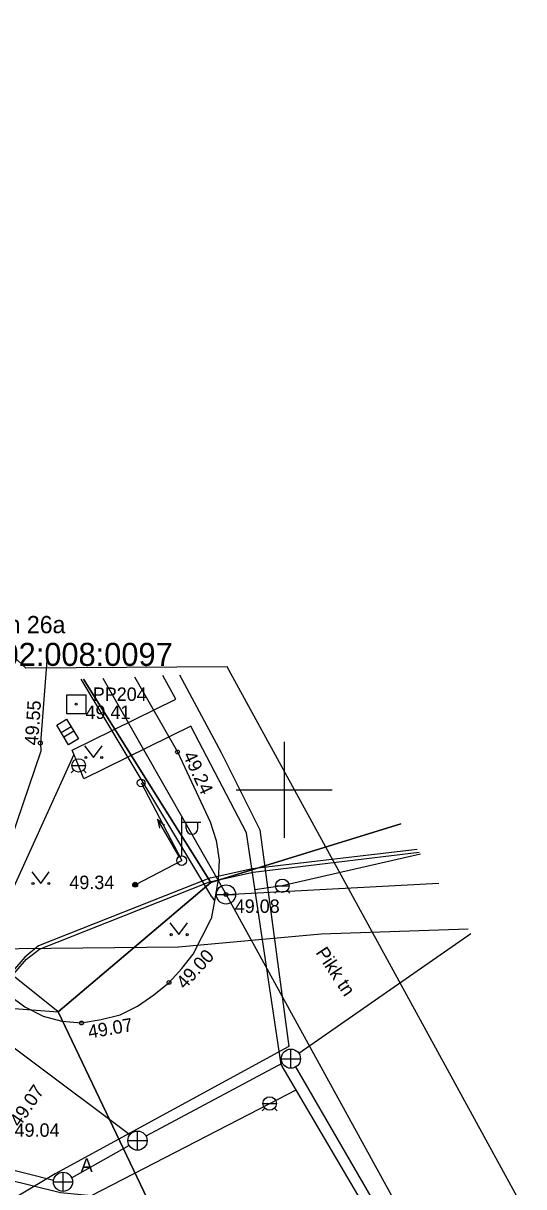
# Model space of a CAD drawing. Extents: x 641348 to 642102, y 6456398 to 6457052.
# Drawn here: x 641886.4 to 641912.5, y 6456679.3 to 6456739.9 of the extents above; entities that cross this region are included whole.
import ezdxf

# ---------------------------------------------------------------- set-up
doc = ezdxf.new("R2010")
doc.units = 0
for name, color, linetype in [('ALUSVORK', 7, 'Continuous'), ('HALJASTUS', 7, 'Continuous'), ('KKAEV', 7, 'Continuous'), ('KORGUS', 7, 'Continuous'), ('KPKAABEL', 7, 'Continuous'), ('KTRASS', 7, 'Continuous'), ('MOOTPIIR', 7, 'Continuous'), ('MPKAABEL', 7, 'Continuous'), ('MPOHULIIN', 7, 'Continuous'), ('PIIR', 7, 'Continuous'), ('POST', 7, 'Continuous'), ('TEE', 7, 'Continuous'), ('VKAEV', 7, 'Continuous'), ('VORK', 7, 'Continuous'), ('VTRASS', 7, 'Continuous')]:
    doc.layers.add(name, color=color, linetype=linetype)

msp = doc.modelspace()

# ---------------------------------------------------------------- linework, layer by layer
at = {"layer": 'ALUSVORK'}
msp.add_lwpolyline([(641888.66, 6456704.96), (641889.66, 6456704.96), (641889.66, 6456703.96), (641888.66, 6456703.96)], close=True, dxfattribs=at)
msp.add_circle((641889.16, 6456704.46), 0.05, dxfattribs=at)
at = {"layer": 'HALJASTUS'}
for p, q in [((641889.595, 6456702.294), (641890.059, 6456701.687)), ((641890.059, 6456701.687), (641890.504, 6456702.294)), ((641886.841, 6456695.727), (641887.305, 6456695.12)), ((641887.305, 6456695.12), (641887.75, 6456695.727)), ((641894.044, 6456693.064), (641894.507, 6456692.457)), ((641894.507, 6456692.457), (641894.953, 6456693.064))]:
    msp.add_line(p, q, dxfattribs=at)
for centre in [(641889.658, 6456701.687), (641890.486, 6456701.687), (641886.904, 6456695.12), (641887.733, 6456695.12), (641894.106, 6456692.457), (641894.935, 6456692.457)]:
    msp.add_circle(centre, 0.055, dxfattribs=at)
at = {"layer": 'KKAEV'}
for p, q in [((641900.345, 6456685.494), (641900.345, 6456686.494)), ((641899.845, 6456685.994), (641900.845, 6456685.994)), ((641892.35, 6456681.226), (641892.35, 6456682.226)), ((641891.85, 6456681.726), (641892.85, 6456681.726)), ((641888.47, 6456679.08), (641888.47, 6456680.08)), ((641887.97, 6456679.58), (641888.97, 6456679.58))]:
    msp.add_line(p, q, dxfattribs=at)
for centre in [(641900.345, 6456685.994), (641892.35, 6456681.726), (641888.47, 6456679.58)]:
    msp.add_circle(centre, 0.5, dxfattribs=at)
at = {"layer": 'KORGUS'}
for centre in [(641887.289, 6456702.443), (641894.433, 6456701.975), (641892.231, 6456695.059), (641896.963, 6456694.552), (641893.994, 6456689.965), (641889.429, 6456687.855)]:
    msp.add_circle(centre, 0.1, dxfattribs=at)
at = {"layer": 'KPKAABEL'}
msp.add_lwpolyline([(641909.579, 6456692.744), (641901.93, 6456692.49), (641894.49, 6456691.8), (641884.49, 6456691.7), (641881.91, 6456691.57), (641875.93, 6456693.98), (641872.18, 6456696.29), (641863.9, 6456702.41), (641856.7, 6456707.73), (641848.91, 6456714), (641845.95, 6456715.05), (641841.61, 6456719.2), (641833.59, 6456725.65)], dxfattribs=at)
at = {"layer": 'KTRASS'}
for points in [[(641894.533, 6456706), (641896.704, 6456701.954), (641898.723, 6456697.914), (641900.238, 6456686.638), (641888.051, 6456679.996), (641882.293, 6456676.556)], [(641891.95, 6456682.026), (641870.808, 6456697.853)], [(641900.756, 6456686.279), (641909.728, 6456692.51)], [(641899.904, 6456685.759), (641892.791, 6456681.961)], [(641911.307, 6456667.107), (641900.596, 6456685.562)], [(641887.975, 6456679.654), (641874.505, 6456683.048)], [(641891.915, 6456681.479), (641888.928, 6456679.78)]]:
    msp.add_lwpolyline(points, dxfattribs=at)
at = {"layer": 'MOOTPIIR'}
msp.add_lwpolyline([(641957.473, 6456651.49), (641953.229, 6456658.906), (641946.199, 6456661.631), (641939.688, 6456663.461), (641931.201, 6456677.277), (641931.038, 6456680.038), (641921.631, 6456675.392), (641912.429, 6456678.263), (641897.016, 6456706.415), (641886.538, 6456706.345), (641876.784, 6456715.788), (641868.221, 6456709.717), (641861.716, 6456711.619), (641843.644, 6456725.867), (641825.442, 6456739.364)], dxfattribs=at)
at = {"layer": 'MPKAABEL'}
for points in [[(641906.933, 6456696.891), (641898.33, 6456695.89), (641896.06, 6456695.38), (641887.19, 6456691.88), (641886.48, 6456691.29), (641883.03, 6456687.29), (641882.22, 6456686.24), (641877.48, 6456676.71), (641878.513, 6456675.02)], [(641944.463, 6456626.069), (641941.81, 6456628.57), (641933.67, 6456635.02), (641925.85, 6456641.47), (641918.43, 6456648.85), (641911.82, 6456656.28), (641911.3, 6456657.23), (641910.85, 6456657.28), (641910.52, 6456658.46), (641907.98, 6456660.3), (641898.77, 6456667.64), (641896.97, 6456668.64), (641887.78, 6456671.7), (641879.22, 6456674.56), (641878.513, 6456675.02), (641877.77, 6456674.82), (641877.7, 6456676.82), (641882.3, 6456686.18), (641883.14, 6456687.23), (641886.57, 6456691.18), (641887.25, 6456691.7), (641896.1, 6456695.21), (641898.37, 6456695.72), (641907.024, 6456696.75)]]:
    msp.add_lwpolyline(points, dxfattribs=at)
at = {"layer": 'MPOHULIIN'}
for p, q in [((641893.399, 6456698.477), (641893.495, 6456698.012)), ((641893.399, 6456698.477), (641893.754, 6456698.161)), ((641894.529, 6456696.532), (641893.399, 6456698.477)), ((641894.655, 6456696.316), (641894.655, 6456696.316))]:
    msp.add_line(p, q, dxfattribs=at)
at = {"layer": 'PIIR'}
for points in [[(641646.18, 6456782.39), (641672.79, 6456764.25), (641697.3, 6456747.91), (641719.52, 6456738.33), (641731.23, 6456734.8), (641749.48, 6456728.73), (641750.73, 6456728.32), (641763.39, 6456722.64), (641793.3, 6456709.51), (641823.26, 6456698.09), (641877.51, 6456683.77), (641879.49, 6456689.1), (641888.21, 6456688.44), (641898.03, 6456667.86), (641852.9, 6456679.59), (641819.95, 6456687.41), (641784.45, 6456699.97), (641698.58, 6456730.12), (641582.54, 6456812)], [(641889.537, 6456705.768), (641896.18, 6456695.17), (641888.21, 6456688.44), (641865.18, 6456706.86), (641877.615, 6456714.826)], [(641906.075, 6456698.237), (641896.18, 6456695.17), (641889.537, 6456705.768)], [(641920.19, 6456611.537), (641941.86, 6456629.45), (641910.23, 6456658.43), (641901.67, 6456663.84), (641898.03, 6456667.86), (641888.21, 6456688.44), (641896.18, 6456695.17), (641906.075, 6456698.237)]]:
    msp.add_lwpolyline(points, dxfattribs=at)
at = {"layer": 'POST'}
for p, q in [((641888.89, 6456703.284), (641888.379, 6456702.975)), ((641889.031, 6456703.051), (641888.52, 6456702.742)), ((641894.655, 6456696.566), (641894.655, 6456698.566)), ((641894.655, 6456698.316), (641895.655, 6456698.316)), ((641894.882, 6456697.995), (641894.882, 6456698.316)), ((641895.494, 6456697.995), (641895.494, 6456698.316)), ((641894.655, 6456696.316), (641894.655, 6456696.316))]:
    msp.add_line(p, q, dxfattribs=at)
msp.add_lwpolyline([(641888.651, 6456703.679), (641889.27, 6456702.657), (641888.759, 6456702.347), (641888.14, 6456703.369)], close=True, dxfattribs=at)
for points in [[(641892.54, 6456700.362), (641894.655, 6456696.316)], [(641892.231, 6456695.059), (641894.655, 6456696.316)]]:
    msp.add_lwpolyline(points, dxfattribs=at)
for centre, radius in [((641892.54, 6456700.362), 0.2), ((641894.655, 6456696.316), 0.25), ((641892.231, 6456695.059), 0.125), ((641892.231, 6456695.059), 0.105), ((641892.231, 6456695.059), 0.0851), ((641892.231, 6456695.059), 0.0651), ((641892.231, 6456695.059), 0.0451), ((641892.231, 6456695.059), 0.0251), ((641892.231, 6456695.059), 0.00511)]:
    msp.add_circle(centre, radius, dxfattribs=at)
msp.add_arc((641895.188, 6456697.995), 0.306, 180, 0, dxfattribs=at)
at = {"layer": 'TEE'}
for points in [[(641887.62, 6456706.743), (641887.289, 6456702.443), (641887.306, 6456702.008), (641883.523, 6456690.923)], [(641892.188, 6456705.891), (641894.433, 6456701.975), (641896.134, 6456698.333), (641896.45, 6456697.366), (641896.611, 6456696.329), (641896.55, 6456695.33), (641896.371, 6456694.216)], [(641892.188, 6456705.891), (641894.433, 6456701.975), (641896.134, 6456698.333), (641896.45, 6456697.366), (641896.611, 6456696.329), (641896.55, 6456695.33), (641896.371, 6456694.216)], [(641896.216, 6456694.427), (641889.413, 6456705.762)], [(641896.216, 6456694.427), (641896.371, 6456694.216)], [(641896.371, 6456694.216), (641896.189, 6456693.289)], [(641881.936, 6456692.101), (641885.661, 6456689.301), (641886.481, 6456688.694), (641887.443, 6456688.208), (641888.411, 6456687.942), (641889.429, 6456687.855), (641890.462, 6456688.034), (641891.453, 6456688.281), (641892.358, 6456688.73), (641893.201, 6456689.315), (641893.994, 6456689.965), (641894.663, 6456690.697), (641895.254, 6456691.438), (641896.189, 6456693.289)]]:
    msp.add_lwpolyline(points, dxfattribs=at)
at = {"layer": 'VKAEV'}
for p, q in [((641889.036, 6456701.028), (641888.896, 6456700.888)), ((641888.933, 6456701.275), (641889.633, 6456701.275)), ((641889.53, 6456701.028), (641889.67, 6456700.888)), ((641899.547, 6456695.004), (641900.247, 6456695.004)), ((641896.463, 6456694.552), (641897.463, 6456694.552)), ((641899.65, 6456694.757), (641899.51, 6456694.617)), ((641900.144, 6456694.757), (641900.284, 6456694.617)), ((641898.89, 6456683.66), (641899.59, 6456683.66)), ((641898.993, 6456683.413), (641898.853, 6456683.273)), ((641899.487, 6456683.413), (641899.627, 6456683.273))]:
    msp.add_line(p, q, dxfattribs=at)
for centre, radius in [((641889.283, 6456701.275), 0.35), ((641896.963, 6456694.552), 0.5), ((641899.897, 6456695.004), 0.35), ((641899.24, 6456683.66), 0.35)]:
    msp.add_circle(centre, radius, dxfattribs=at)
at = {"layer": 'VORK'}
for p, q in [((641900, 6456702.5), (641900, 6456697.5)), ((641897.5, 6456700), (641902.5, 6456700))]:
    msp.add_line(p, q, dxfattribs=at)
at = {"layer": 'VTRASS'}
msp.add_line((641890.55, 6456705.815), (641896.963, 6456694.552), dxfattribs=at)
for points in [[(641889.037, 6456701.838), (641885.382, 6456693.8), (641881.246, 6456690.977), (641871.044, 6456698.202), (641847.774, 6456715.497), (641846.489, 6456713.974), (641844.435, 6456711.115)], [(641911.078, 6456666.593), (641899.837, 6456685.69), (641898.027, 6456697.763), (641895.131, 6456703.317), (641889.553, 6456700.575), (641889.283, 6456701.275), (641888.939, 6456702.063), (641894.351, 6456704.73), (641893.673, 6456705.96)], [(641907.09, 6456696.646), (641899.897, 6456695.004), (641898.473, 6456694.79)], [(641896.963, 6456694.552), (641908.048, 6456695.144)], [(641896.963, 6456694.552), (641910.055, 6456670.738), (641943.63, 6456636.963), (641950.819, 6456630.369)], [(641827.73, 6456693.96), (641873.9, 6456682.58), (641888.33, 6456679.03), (641889.95, 6456678.86), (641899.24, 6456683.66), (641900.62, 6456684.37)]]:
    msp.add_lwpolyline(points, dxfattribs=at)

# ---------------------------------------------------------------- texts
at = {"layer": 'ALUSVORK'}
for s, p in [('PP204 ', (641890.02, 6456704.635)), (' 49.41', (641889.379, 6456703.694))]:
    msp.add_text(s, height=0.7, dxfattribs=at).set_placement(p)
at = {"layer": 'KORGUS'}
for s, rotation, p in [(' 49.55', 86.08762, (641887.147, 6456702.04)), (' 49.24', 295.03498, (641894.592, 6456702.049)), (' 49.00', 47.57474, (641894.64, 6456689.375)), (' 49.07', 9.83069, (641889.578, 6456686.993)), (' 49.07', 55.7196, (641886.059, 6456682.17))]:
    msp.add_text(s, height=0.7, rotation=rotation, dxfattribs=at).set_placement(p)
for s, p in [(' 49.34', (641888.539, 6456694.83)), (' 49.08', (641897.158, 6456693.593)), (' 49.04', (641885.685, 6456681.926))]:
    msp.add_text(s, height=0.7, dxfattribs=at).set_placement(p)
at = {"layer": 'PIIR'}
for s, height, p in [('Pikk tn 26a', 0.9, (641882.64, 6456708.161)), ('17002:008:0097', 1.2, (641882.586, 6456706.459))]:
    msp.add_text(s, height=height, dxfattribs=at).set_placement(p)
at = {"layer": 'TEE'}
msp.add_text('Pikk tn', height=0.7, rotation=303.43969, dxfattribs=at).set_placement((641901.609, 6456691.524))
msp.add_text('A', height=0.7, dxfattribs=at).set_placement((641889.389, 6456680.099))

doc.saveas('drawing.dxf')
